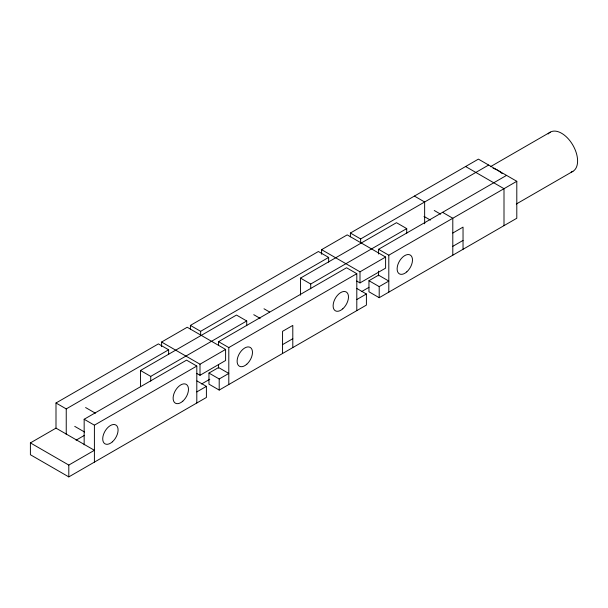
<?xml version="1.0" encoding="UTF-8"?>
<svg xmlns="http://www.w3.org/2000/svg" width="608" height="608" viewBox="0 0 608 608"><rect width="100%" height="100%" fill="white"/><g stroke="black" fill="none" stroke-linecap="round" stroke-linejoin="round"><path stroke-width="0.91" d="M55.997 428.579L55.997 402.998L158.399 343.885L168.636 349.79L168.636 354.532M161.599 346.651L161.599 342.03L187.203 327.256L225.598 349.425L225.598 360.506L200.002 375.288L196.734 373.403M190.403 329.194L190.403 325.409L318.402 251.507L328.639 257.42L328.639 262.154M321.602 254.281L321.602 249.66L347.198 234.878L385.601 257.047L385.601 268.136L359.997 282.91L356.729 281.025M350.398 236.824L350.398 233.031L478.397 159.129L516.8 181.298L516.8 218.249L379.202 297.692L368.957 291.779L368.957 280.698L378.564 275.158L388.801 281.063L379.202 286.611L368.957 280.698M55.997 402.998L66.242 408.91L168.636 349.79M190.403 325.409L200.64 331.314L328.639 257.42M350.398 233.031L360.643 238.944L488.642 165.042M490.39 166.729L550.286 132.149M140.478 386.589L140.478 370.485L236.482 315.058L246.719 320.971L246.719 325.713M300.481 295.161L300.481 278.107L396.477 222.688L406.722 228.6L406.722 233.335M30.4 442.905L55.997 428.131L94.4 450.3L68.803 465.074L30.4 442.905L30.4 454.731L68.803 476.9L206.401 397.457L206.401 386.376L196.946 380.92M140.478 370.485L150.723 376.398L246.719 320.971M300.481 278.107L310.718 284.02L406.722 228.6M84.162 444.843L84.162 419.262L186.557 360.141L196.802 366.054L196.802 403.005M218.561 345.45L218.561 341.666L346.56 267.763L356.797 273.676L356.797 310.627M378.564 254.03L378.564 249.288L506.563 175.385M84.162 419.262L94.4 425.174L196.802 366.054M161.599 342.03L200.002 364.207L225.598 349.425M218.561 341.666L228.798 347.578L356.797 273.676M321.602 249.66L359.997 271.829L385.601 257.047M378.564 249.288L388.801 255.2L516.8 181.298M76.068 440.192L84.261 435.457M208.962 373.069L218.561 367.528L228.798 373.441L219.199 378.982L208.962 373.069L208.962 384.157L219.199 390.07L366.404 305.087L366.404 293.998L356.949 288.542M452.8 233.031L463.038 227.118L463.038 249.288M201.59 383.975L209.798 379.24M361.593 291.604L368.98 287.341M516.298 204.022L572.911 171.334M196.802 391.917L206.401 386.376M356.797 299.539L366.404 293.998M282.56 344.622L292.798 338.709M452.8 246.331L463.038 240.418M465.599 166.524L504.002 188.693L504.002 225.644M414.398 196.08L424.642 201.993L424.642 223.782M442.563 212.336L452.8 218.249L452.8 255.2M434.241 210.49L440.64 214.183M423.996 216.402L430.403 220.096M264.001 308.78L269.602 312.01M253.756 314.693L260.163 318.387M85.599 407.55L95.403 413.212M74.738 426.36L84.542 432.022M388.801 255.2L388.801 292.152M379.202 286.611L379.202 297.692M378.564 271.077L378.564 275.819M360.643 238.944L360.643 242.736M359.997 271.829L359.997 282.91M310.718 284.02L310.718 288.762M292.798 347.578L292.798 325.409L282.56 331.322L282.56 353.491M228.798 347.578L228.798 384.53M219.199 378.982L219.199 390.07M218.561 364.405L218.561 368.19M200.64 331.314L200.64 335.107M200.002 364.207L200.002 375.288M150.723 376.398L150.723 381.132M94.4 425.174L94.4 462.126M68.803 465.074L68.803 476.9M66.242 408.91L66.242 434.492M493.096 168.363A22.625 13.064 60 0 1 502.109 173.569M548.142 133.98A22.625 13.064 60 0 1 572.5 144.514A22.625 13.064 60 0 1 571.186 172.064M182.788 401.181A10.86 6.27 -60 0 0 186.23 384.355A10.86 6.27 -60 0 0 173.379 395.755A10.86 6.27 -60 0 0 182.788 401.181M246.787 364.23A10.86 6.27 -60 0 0 250.23 347.411A10.86 6.27 -60 0 0 237.378 358.804A10.86 6.27 -60 0 0 246.787 364.23M112.389 441.826A10.86 6.27 -60 0 0 115.832 425A10.86 6.27 -60 0 0 102.98 436.4A10.86 6.27 -60 0 0 112.389 441.826M342.79 308.811A10.86 6.27 -60 0 0 346.233 291.984A10.86 6.27 -60 0 0 333.382 303.377A10.86 6.27 -60 0 0 342.79 308.811M406.79 271.86A10.86 6.27 -60 0 0 410.233 255.033A10.86 6.27 -60 0 0 397.381 266.426A10.86 6.27 -60 0 0 406.79 271.86"/></g></svg>
